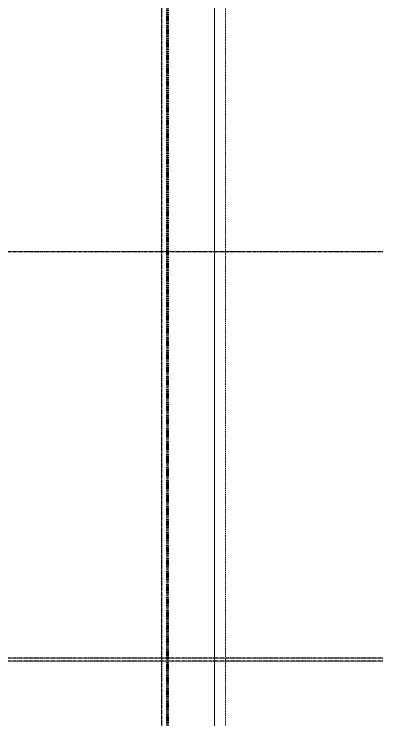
# Model space of a CAD drawing. Header units: inches. Extents: x -4110 to -1807, y 11006 to 12281.
# Drawn here: x -2034.4 to -1807.1, y 11247.2 to 11681.5 of the extents above; entities that cross this region are included whole.
import ezdxf

# ---------------------------------------------------------------- set-up
doc = ezdxf.new("R2010")
doc.units = ezdxf.units.IN
doc.header["$MEASUREMENT"] = 0
for name, pattern in [('Aligning Line 1_8_', [0.25, 0.125, -0.125]), ('Aligning Line 1_8__2_', [0.25, 0.125, -0.125]), ('Double Dash 3_8_', [1, 0.375, -0.125, 0.125, -0.125, 0.125, -0.125]), ('Grid Line 1_2_', [0.875, 0.5, -0.125, 0.125, -0.125])]:
    doc.linetypes.add(name, pattern=pattern)
for name, color, linetype, lineweight in [('0-1', 7, 'Continuous', 5), ('0-4', 50, 'Double Dash 3_8_', 60), ('C-PROP-LINE-1', 50, 'Double Dash 3_8_', 60), ('G-ANNO-SYMB', 111, 'Aligning Line 1_8_', 9), ('G-ANNO-SYMB-1', 147, 'Aligning Line 1_8_', 9), ('G-ANNO-SYMB-2', 147, 'Aligning Line 1_8__2_', 9), ('S-GRID-1', 1, 'Grid Line 1_2_', 30)]:
    doc.layers.add(name, color=color, linetype=linetype, lineweight=lineweight)

# ---------------------------------------------------------------- blocks, each defined once
blk = doc.blocks.new('Family - ___-2657144-ENLARGED RCP - 2ND FLOOR PLAN - EAST')
at = {"layer": 'C-PROP-LINE-1'}
blk.add_line((-1939.77, 12268.69), (-1939.77, 11070.36), dxfattribs=at)
blk = doc.blocks.new('CTR - 1st Phase - Shell_rvt-1-ENLARGED RCP - 2ND FLOOR PLAN - EAST')
at = {"layer": '0-4'}
blk.add_blockref('Family - ___-2657144-ENLARGED RCP - 2ND FLOOR PLAN - EAST', (0, 0), dxfattribs=at)
blk = doc.blocks.new('CTR - 1st Phase -Stairs _ Elevators_rvt-1-ENLARGED RCP - 2ND FLOOR PLAN - EAST')
at = {"layer": 'G-ANNO-SYMB-1'}
blk.add_line((-1910.96, 12281.47), (-1910.96, 11070.36), dxfattribs=at)
blk = doc.blocks.new('CTR - 1st Phase - Structure_rvt-1-ENLARGED RCP - 2ND FLOOR PLAN - EAST')
at = {"layer": 'G-ANNO-SYMB-2'}
for p, q in [((-1910.96, 12243.6), (-1910.96, 11070.36)), ((-1904.06, 12122.03), (-1904.06, 11070.36))]:
    blk.add_line(p, q, dxfattribs=at)
at = {"layer": 'S-GRID-1'}
for p, q in [((-1943.32, 11005.88), (-1943.32, 12247.5)), ((-1807.14, 11535.19), (-4076.95, 11535.19)), ((-1807.14, 11285.19), (-4076.95, 11285.19)), ((-1807.14, 11283.19), (-4076.95, 11283.19))]:
    blk.add_line(p, q, dxfattribs=at)

msp = doc.modelspace()

# ---------------------------------------------------------------- linework, layer by layer
at = {"layer": 'G-ANNO-SYMB'}
msp.add_line((-1910.96, 12280.04), (-1910.96, 11070.36), dxfattribs=at)

# ---------------------------------------------------------------- block references
at = {"layer": '0-1'}
for name in ['CTR - 1st Phase - Structure_rvt-1-ENLARGED RCP - 2ND FLOOR PLAN - EAST', 'CTR - 1st Phase -Stairs _ Elevators_rvt-1-ENLARGED RCP - 2ND FLOOR PLAN - EAST', 'CTR - 1st Phase - Shell_rvt-1-ENLARGED RCP - 2ND FLOOR PLAN - EAST']:
    msp.add_blockref(name, (0, 0), dxfattribs=at)

doc.saveas('drawing.dxf')
